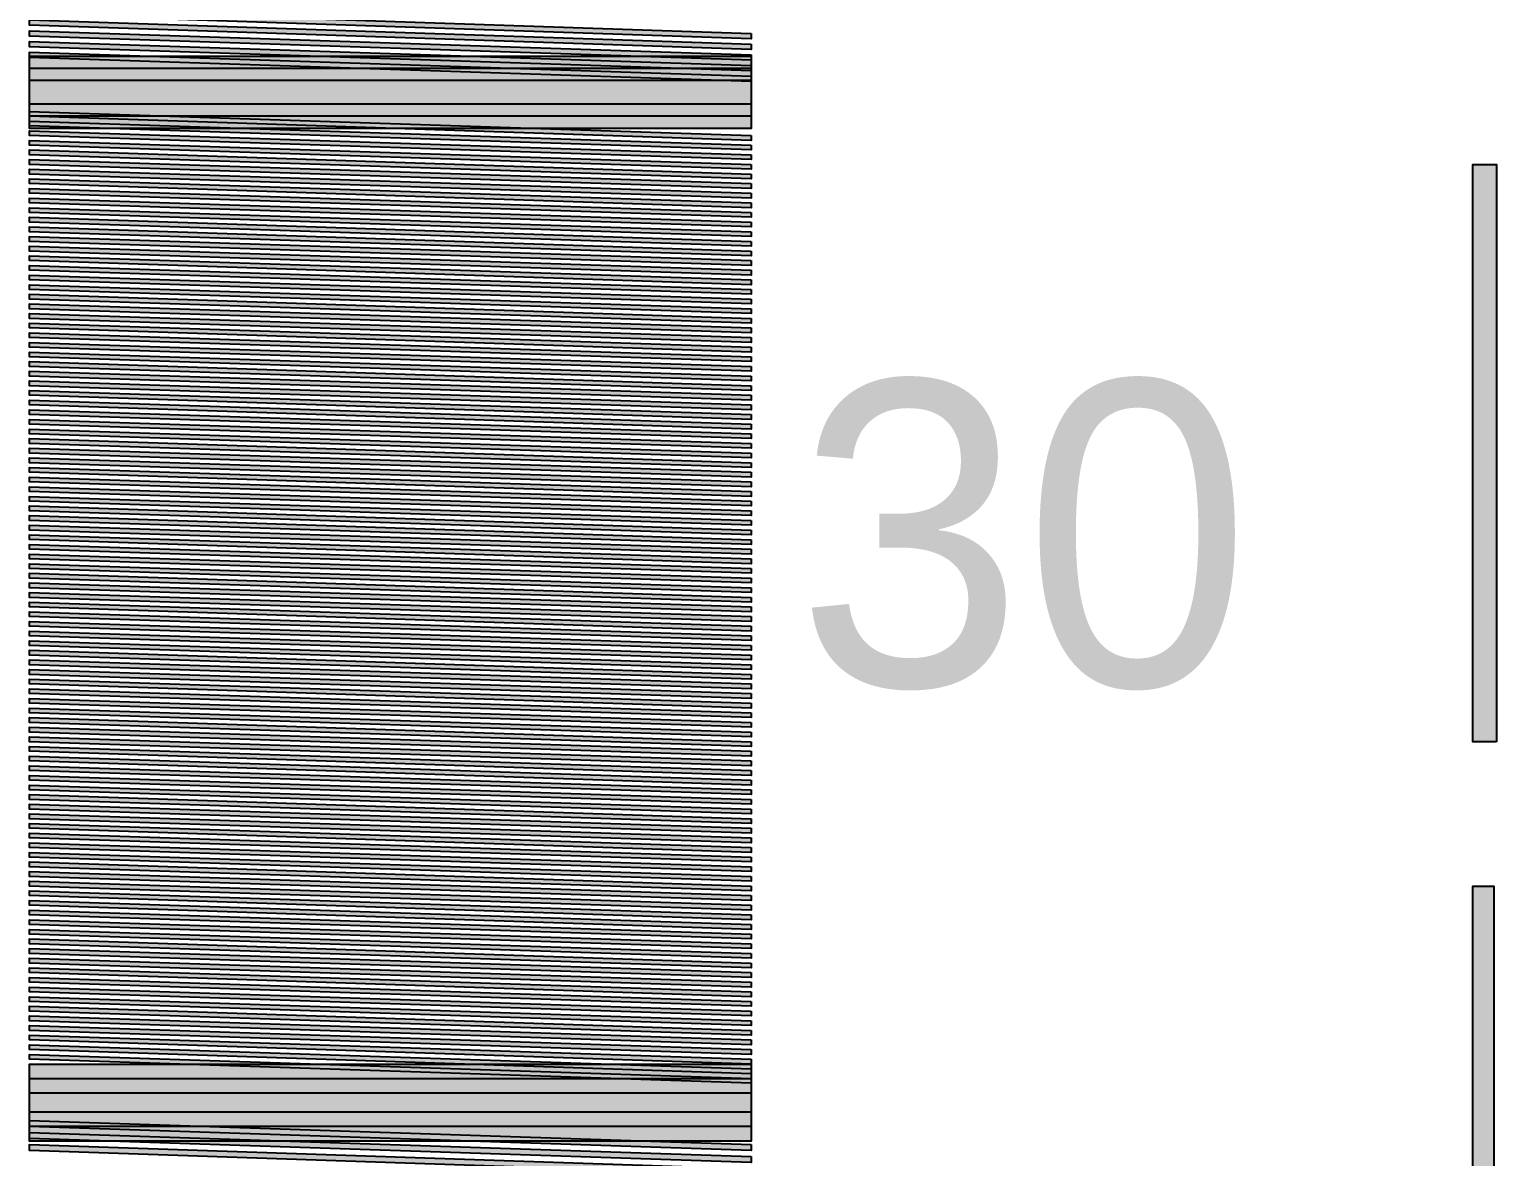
# Model space of a CAD drawing. Header units: millimetres. Extents: x 0 to 1582, y 0 to 984.
# Drawn here: x 1111.1 to 1192.4, y 445.3 to 507.7 of the extents above; entities that cross this region are included whole.
import ezdxf

# ---------------------------------------------------------------- set-up
doc = ezdxf.new("R2010")
doc.units = ezdxf.units.MM
for name, color, linetype in [('CENTER', 7, 'Continuous'), ('LABELS', 7, 'Continuous'), ('PERIPHERY', 7, 'Continuous')]:
    doc.layers.add(name, color=color, linetype=linetype)

msp = doc.modelspace()

# ---------------------------------------------------------------- hatches: boundary and pattern name
at = {"layer": 'CENTER', "true_color": 0x000000}
h = msp.add_hatch(color=7, dxfattribs=at)
h.dxf.hatch_style = 1
h.paths.add_polyline_path([(1192.44, 468.252), (1191.119, 468.252), (1191.119, 500.25), (1192.44, 500.25), (1192.44, 468.252)])
h = msp.add_hatch(color=7, dxfattribs=at)
h.dxf.hatch_style = 1
h.paths.add_polyline_path([(1192.28, 428.251), (1191.12, 428.251), (1191.12, 460.251), (1192.28, 460.251), (1192.28, 428.251)])
at = {"layer": 'PERIPHERY', "true_color": 0x000000}
h = msp.add_hatch(color=7, dxfattribs=at)
h.dxf.hatch_style = 1
h.paths.add_polyline_path([(1151.12, 507.513), (1151.12, 507.217), (1111.117, 508.55), (1111.117, 508.847), (1151.12, 507.513)])
h = msp.add_hatch(color=7, dxfattribs=at)
h.dxf.hatch_style = 1
h.paths.add_polyline_path([(1151.12, 506.921), (1151.12, 506.625), (1111.117, 507.958), (1111.117, 508.254), (1151.12, 506.921)])
h = msp.add_hatch(color=7, dxfattribs=at)
h.dxf.hatch_style = 1
h.paths.add_polyline_path([(1151.12, 506.329), (1151.12, 506.032), (1111.117, 507.366), (1111.117, 507.662), (1151.12, 506.329)])
h = msp.add_hatch(color=7, dxfattribs=at)
h.dxf.hatch_style = 1
h.paths.add_polyline_path([(1151.12, 505.737), (1151.12, 505.44), (1111.117, 506.774), (1111.117, 507.07), (1151.12, 505.737)])
h = msp.add_hatch(color=7, dxfattribs=at)
h.dxf.hatch_style = 1
h.paths.add_polyline_path([(1151.12, 505.145), (1151.12, 504.848), (1111.117, 506.182), (1111.117, 506.478), (1151.12, 505.145)])
h = msp.add_hatch(color=7, dxfattribs=at)
h.dxf.hatch_style = 1
h.paths.add_polyline_path([(1151.12, 506.251), (1151.12, 503.584), (1111.117, 503.584), (1111.117, 506.251), (1151.12, 506.251)])
h = msp.add_hatch(color=7, dxfattribs=at)
h.dxf.hatch_style = 1
h.paths.add_polyline_path([(1151.12, 505.583), (1151.12, 502.916), (1111.117, 502.916), (1111.117, 505.583), (1151.12, 505.583)])
h = msp.add_hatch(color=7, dxfattribs=at)
h.dxf.hatch_style = 1
h.paths.add_polyline_path([(1151.12, 504.914), (1151.12, 502.247), (1111.117, 502.247), (1111.117, 504.914), (1151.12, 504.914)])
h = msp.add_hatch(color=7, dxfattribs=at)
h.dxf.hatch_style = 1
h.paths.add_polyline_path([(1151.12, 501.849), (1151.12, 501.583), (1111.117, 502.916), (1111.117, 503.183), (1151.12, 501.849)])
h = msp.add_hatch(color=7, dxfattribs=at)
h.dxf.hatch_style = 1
h.paths.add_polyline_path([(1151.12, 501.316), (1151.12, 501.05), (1111.117, 502.383), (1111.117, 502.65), (1151.12, 501.316)])
h = msp.add_hatch(color=7, dxfattribs=at)
h.dxf.hatch_style = 1
h.paths.add_polyline_path([(1151.12, 500.783), (1151.12, 500.516), (1111.117, 501.849), (1111.117, 502.116), (1151.12, 500.783)])
h = msp.add_hatch(color=7, dxfattribs=at)
h.dxf.hatch_style = 1
h.paths.add_polyline_path([(1151.12, 500.249), (1151.12, 499.983), (1111.117, 501.316), (1111.117, 501.583), (1151.12, 500.249)])
h = msp.add_hatch(color=7, dxfattribs=at)
h.dxf.hatch_style = 1
h.paths.add_polyline_path([(1151.12, 499.716), (1151.12, 499.45), (1111.117, 500.783), (1111.117, 501.049), (1151.12, 499.716)])
h = msp.add_hatch(color=7, dxfattribs=at)
h.dxf.hatch_style = 1
h.paths.add_polyline_path([(1151.12, 499.182), (1151.12, 498.916), (1111.117, 500.249), (1111.117, 500.516), (1151.12, 499.182)])
h = msp.add_hatch(color=7, dxfattribs=at)
h.dxf.hatch_style = 1
h.paths.add_polyline_path([(1151.12, 498.649), (1151.12, 498.383), (1111.117, 499.716), (1111.117, 499.983), (1151.12, 498.649)])
h = msp.add_hatch(color=7, dxfattribs=at)
h.dxf.hatch_style = 1
h.paths.add_polyline_path([(1151.12, 498.116), (1151.12, 497.849), (1111.117, 499.182), (1111.117, 499.449), (1151.12, 498.116)])
h = msp.add_hatch(color=7, dxfattribs=at)
h.dxf.hatch_style = 1
h.paths.add_polyline_path([(1151.12, 497.582), (1151.12, 497.316), (1111.117, 498.649), (1111.117, 498.916), (1151.12, 497.582)])
h = msp.add_hatch(color=7, dxfattribs=at)
h.dxf.hatch_style = 1
h.paths.add_polyline_path([(1151.12, 497.049), (1151.12, 496.783), (1111.117, 498.116), (1111.117, 498.382), (1151.12, 497.049)])
h = msp.add_hatch(color=7, dxfattribs=at)
h.dxf.hatch_style = 1
h.paths.add_polyline_path([(1151.12, 496.515), (1151.12, 496.249), (1111.117, 497.582), (1111.117, 497.849), (1151.12, 496.515)])
h = msp.add_hatch(color=7, dxfattribs=at)
h.dxf.hatch_style = 1
h.paths.add_polyline_path([(1151.12, 495.982), (1151.12, 495.716), (1111.117, 497.049), (1111.117, 497.316), (1151.12, 495.982)])
h = msp.add_hatch(color=7, dxfattribs=at)
h.dxf.hatch_style = 1
h.paths.add_polyline_path([(1151.12, 495.449), (1151.12, 495.182), (1111.117, 496.515), (1111.117, 496.782), (1151.12, 495.449)])
h = msp.add_hatch(color=7, dxfattribs=at)
h.dxf.hatch_style = 1
h.paths.add_polyline_path([(1151.12, 494.916), (1151.12, 494.649), (1111.117, 495.982), (1111.117, 496.249), (1151.12, 494.916)])
h = msp.add_hatch(color=7, dxfattribs=at)
h.dxf.hatch_style = 1
h.paths.add_polyline_path([(1151.12, 494.383), (1151.12, 494.116), (1111.117, 495.449), (1111.117, 495.716), (1151.12, 494.383)])
h = msp.add_hatch(color=7, dxfattribs=at)
h.dxf.hatch_style = 1
h.paths.add_polyline_path([(1151.12, 493.849), (1151.12, 493.583), (1111.117, 494.915), (1111.117, 495.182), (1151.12, 493.849)])
h = msp.add_hatch(color=7, dxfattribs=at)
h.dxf.hatch_style = 1
h.paths.add_polyline_path([(1151.12, 493.316), (1151.12, 493.05), (1111.117, 494.382), (1111.117, 494.649), (1151.12, 493.316)])
h = msp.add_hatch(color=7, dxfattribs=at)
h.dxf.hatch_style = 1
h.paths.add_polyline_path([(1151.12, 492.783), (1151.12, 492.517), (1111.117, 493.849), (1111.117, 494.116), (1151.12, 492.783)])
h = msp.add_hatch(color=7, dxfattribs=at)
h.dxf.hatch_style = 1
h.paths.add_polyline_path([(1151.12, 492.25), (1151.12, 491.983), (1111.117, 493.316), (1111.117, 493.583), (1151.12, 492.25)])
h = msp.add_hatch(color=7, dxfattribs=at)
h.dxf.hatch_style = 1
h.paths.add_polyline_path([(1151.12, 491.717), (1151.12, 491.45), (1111.117, 492.783), (1111.117, 493.05), (1151.12, 491.717)])
h = msp.add_hatch(color=7, dxfattribs=at)
h.dxf.hatch_style = 1
h.paths.add_polyline_path([(1151.12, 491.184), (1151.12, 490.917), (1111.117, 492.25), (1111.117, 492.517), (1151.12, 491.184)])
h = msp.add_hatch(color=7, dxfattribs=at)
h.dxf.hatch_style = 1
h.paths.add_polyline_path([(1151.12, 490.65), (1151.12, 490.383), (1111.117, 491.716), (1111.117, 491.983), (1151.12, 490.65)])
h = msp.add_hatch(color=7, dxfattribs=at)
h.dxf.hatch_style = 1
h.paths.add_polyline_path([(1151.12, 490.117), (1151.12, 489.85), (1111.117, 491.183), (1111.117, 491.45), (1151.12, 490.117)])
h = msp.add_hatch(color=7, dxfattribs=at)
h.dxf.hatch_style = 1
h.paths.add_polyline_path([(1151.12, 489.583), (1151.12, 489.317), (1111.117, 490.65), (1111.117, 490.916), (1151.12, 489.583)])
h = msp.add_hatch(color=7, dxfattribs=at)
h.dxf.hatch_style = 1
h.paths.add_polyline_path([(1151.12, 489.05), (1151.12, 488.783), (1111.117, 490.117), (1111.117, 490.383), (1151.12, 489.05)])
h = msp.add_hatch(color=7, dxfattribs=at)
h.dxf.hatch_style = 1
h.paths.add_polyline_path([(1151.12, 488.517), (1151.12, 488.25), (1111.117, 489.584), (1111.117, 489.85), (1151.12, 488.517)])
h = msp.add_hatch(color=7, dxfattribs=at)
h.dxf.hatch_style = 1
h.paths.add_polyline_path([(1151.12, 487.984), (1151.12, 487.717), (1111.117, 489.05), (1111.117, 489.317), (1151.12, 487.984)])
h = msp.add_hatch(color=7, dxfattribs=at)
h.dxf.hatch_style = 1
h.paths.add_polyline_path([(1151.12, 487.45), (1151.12, 487.183), (1111.117, 488.516), (1111.117, 488.783), (1151.12, 487.45)])
h = msp.add_hatch(color=7, dxfattribs=at)
h.dxf.hatch_style = 1
h.paths.add_polyline_path([(1151.12, 486.916), (1151.12, 486.649), (1111.117, 487.983), (1111.117, 488.249), (1151.12, 486.916)])
h = msp.add_hatch(color=7, dxfattribs=at)
h.dxf.hatch_style = 1
h.paths.add_polyline_path([(1151.12, 486.383), (1151.12, 486.116), (1111.117, 487.45), (1111.117, 487.716), (1151.12, 486.383)])
h = msp.add_hatch(color=7, dxfattribs=at)
h.dxf.hatch_style = 1
h.paths.add_polyline_path([(1151.12, 485.849), (1151.12, 485.582), (1111.117, 486.916), (1111.117, 487.182), (1151.12, 485.849)])
h = msp.add_hatch(color=7, dxfattribs=at)
h.dxf.hatch_style = 1
h.paths.add_polyline_path([(1151.12, 485.316), (1151.12, 485.049), (1111.117, 486.383), (1111.117, 486.649), (1151.12, 485.316)])
h = msp.add_hatch(color=7, dxfattribs=at)
h.dxf.hatch_style = 1
h.paths.add_polyline_path([(1151.12, 484.783), (1151.12, 484.516), (1111.117, 485.85), (1111.117, 486.116), (1151.12, 484.783)])
h = msp.add_hatch(color=7, dxfattribs=at)
h.dxf.hatch_style = 1
h.paths.add_polyline_path([(1151.12, 484.25), (1151.12, 483.983), (1111.117, 485.317), (1111.117, 485.583), (1151.12, 484.25)])
h = msp.add_hatch(color=7, dxfattribs=at)
h.dxf.hatch_style = 1
h.paths.add_polyline_path([(1151.12, 483.717), (1151.12, 483.45), (1111.117, 484.784), (1111.117, 485.05), (1151.12, 483.717)])
h = msp.add_hatch(color=7, dxfattribs=at)
h.dxf.hatch_style = 1
h.paths.add_polyline_path([(1151.12, 483.184), (1151.12, 482.917), (1111.117, 484.251), (1111.117, 484.517), (1151.12, 483.184)])
h = msp.add_hatch(color=7, dxfattribs=at)
h.dxf.hatch_style = 1
h.paths.add_polyline_path([(1151.12, 482.65), (1151.12, 482.384), (1111.117, 483.717), (1111.117, 483.983), (1151.12, 482.65)])
h = msp.add_hatch(color=7, dxfattribs=at)
h.dxf.hatch_style = 1
h.paths.add_polyline_path([(1151.12, 482.116), (1151.12, 481.85), (1111.117, 483.184), (1111.117, 483.45), (1151.12, 482.116)])
h = msp.add_hatch(color=7, dxfattribs=at)
h.dxf.hatch_style = 1
h.paths.add_polyline_path([(1151.12, 481.583), (1151.12, 481.317), (1111.117, 482.65), (1111.117, 482.917), (1151.12, 481.583)])
h = msp.add_hatch(color=7, dxfattribs=at)
h.dxf.hatch_style = 1
h.paths.add_polyline_path([(1151.12, 481.05), (1151.12, 480.783), (1111.117, 482.117), (1111.117, 482.383), (1151.12, 481.05)])
h = msp.add_hatch(color=7, dxfattribs=at)
h.dxf.hatch_style = 1
h.paths.add_polyline_path([(1151.12, 480.516), (1151.12, 480.25), (1111.117, 481.584), (1111.117, 481.85), (1151.12, 480.516)])
h = msp.add_hatch(color=7, dxfattribs=at)
h.dxf.hatch_style = 1
h.paths.add_polyline_path([(1151.12, 479.983), (1151.12, 479.717), (1111.117, 481.05), (1111.117, 481.316), (1151.12, 479.983)])
h = msp.add_hatch(color=7, dxfattribs=at)
h.dxf.hatch_style = 1
h.paths.add_polyline_path([(1151.12, 479.449), (1151.12, 479.183), (1111.117, 480.516), (1111.117, 480.782), (1151.12, 479.449)])
h = msp.add_hatch(color=7, dxfattribs=at)
h.dxf.hatch_style = 1
h.paths.add_polyline_path([(1151.12, 478.916), (1151.12, 478.65), (1111.117, 479.983), (1111.117, 480.25), (1151.12, 478.916)])
h = msp.add_hatch(color=7, dxfattribs=at)
h.dxf.hatch_style = 1
h.paths.add_polyline_path([(1151.12, 478.383), (1151.12, 478.117), (1111.117, 479.45), (1111.117, 479.717), (1151.12, 478.383)])
h = msp.add_hatch(color=7, dxfattribs=at)
h.dxf.hatch_style = 1
h.paths.add_polyline_path([(1151.12, 477.85), (1151.12, 477.584), (1111.117, 478.917), (1111.117, 479.184), (1151.12, 477.85)])
h = msp.add_hatch(color=7, dxfattribs=at)
h.dxf.hatch_style = 1
h.paths.add_polyline_path([(1151.12, 477.317), (1151.12, 477.051), (1111.117, 478.384), (1111.117, 478.651), (1151.12, 477.317)])
h = msp.add_hatch(color=7, dxfattribs=at)
h.dxf.hatch_style = 1
h.paths.add_polyline_path([(1151.12, 476.784), (1151.12, 476.518), (1111.117, 477.851), (1111.117, 478.118), (1151.12, 476.784)])
h = msp.add_hatch(color=7, dxfattribs=at)
h.dxf.hatch_style = 1
h.paths.add_polyline_path([(1151.12, 476.25), (1151.12, 475.984), (1111.117, 477.317), (1111.117, 477.584), (1151.12, 476.25)])
h = msp.add_hatch(color=7, dxfattribs=at)
h.dxf.hatch_style = 1
h.paths.add_polyline_path([(1151.12, 475.717), (1151.12, 475.451), (1111.117, 476.784), (1111.117, 477.051), (1151.12, 475.717)])
h = msp.add_hatch(color=7, dxfattribs=at)
h.dxf.hatch_style = 1
h.paths.add_polyline_path([(1151.12, 475.184), (1151.12, 474.917), (1111.117, 476.25), (1111.117, 476.517), (1151.12, 475.184)])
h = msp.add_hatch(color=7, dxfattribs=at)
h.dxf.hatch_style = 1
h.paths.add_polyline_path([(1151.12, 474.65), (1151.12, 474.384), (1111.117, 475.717), (1111.117, 475.984), (1151.12, 474.65)])
h = msp.add_hatch(color=7, dxfattribs=at)
h.dxf.hatch_style = 1
h.paths.add_polyline_path([(1151.12, 474.117), (1151.12, 473.851), (1111.117, 475.184), (1111.117, 475.45), (1151.12, 474.117)])
h = msp.add_hatch(color=7, dxfattribs=at)
h.dxf.hatch_style = 1
h.paths.add_polyline_path([(1151.12, 473.583), (1151.12, 473.317), (1111.117, 474.65), (1111.117, 474.917), (1151.12, 473.583)])
h = msp.add_hatch(color=7, dxfattribs=at)
h.dxf.hatch_style = 1
h.paths.add_polyline_path([(1151.12, 473.05), (1151.12, 472.784), (1111.117, 474.117), (1111.117, 474.384), (1151.12, 473.05)])
h = msp.add_hatch(color=7, dxfattribs=at)
h.dxf.hatch_style = 1
h.paths.add_polyline_path([(1151.12, 472.517), (1151.12, 472.25), (1111.117, 473.583), (1111.117, 473.85), (1151.12, 472.517)])
h = msp.add_hatch(color=7, dxfattribs=at)
h.dxf.hatch_style = 1
h.paths.add_polyline_path([(1151.12, 471.983), (1151.12, 471.717), (1111.117, 473.05), (1111.117, 473.317), (1151.12, 471.983)])
h = msp.add_hatch(color=7, dxfattribs=at)
h.dxf.hatch_style = 1
h.paths.add_polyline_path([(1151.12, 471.449), (1151.12, 471.182), (1111.117, 472.516), (1111.117, 472.782), (1151.12, 471.449)])
h = msp.add_hatch(color=7, dxfattribs=at)
h.dxf.hatch_style = 1
h.paths.add_polyline_path([(1151.12, 470.916), (1151.12, 470.649), (1111.117, 471.983), (1111.117, 472.249), (1151.12, 470.916)])
h = msp.add_hatch(color=7, dxfattribs=at)
h.dxf.hatch_style = 1
h.paths.add_polyline_path([(1151.12, 470.383), (1151.12, 470.116), (1111.117, 471.45), (1111.117, 471.717), (1151.12, 470.383)])
h = msp.add_hatch(color=7, dxfattribs=at)
h.dxf.hatch_style = 1
h.paths.add_polyline_path([(1151.12, 469.85), (1151.12, 469.583), (1111.117, 470.917), (1111.117, 471.184), (1151.12, 469.85)])
h = msp.add_hatch(color=7, dxfattribs=at)
h.dxf.hatch_style = 1
h.paths.add_polyline_path([(1151.12, 469.317), (1151.12, 469.051), (1111.117, 470.384), (1111.117, 470.651), (1151.12, 469.317)])
h = msp.add_hatch(color=7, dxfattribs=at)
h.dxf.hatch_style = 1
h.paths.add_polyline_path([(1151.12, 468.784), (1151.12, 468.518), (1111.117, 469.851), (1111.117, 470.118), (1151.12, 468.784)])
h = msp.add_hatch(color=7, dxfattribs=at)
h.dxf.hatch_style = 1
h.paths.add_polyline_path([(1151.12, 468.25), (1151.12, 467.984), (1111.117, 469.317), (1111.117, 469.584), (1151.12, 468.25)])
h = msp.add_hatch(color=7, dxfattribs=at)
h.dxf.hatch_style = 1
h.paths.add_polyline_path([(1151.12, 467.717), (1151.12, 467.45), (1111.117, 468.784), (1111.117, 469.051), (1151.12, 467.717)])
h = msp.add_hatch(color=7, dxfattribs=at)
h.dxf.hatch_style = 1
h.paths.add_polyline_path([(1151.12, 467.184), (1151.12, 466.917), (1111.117, 468.25), (1111.117, 468.517), (1151.12, 467.184)])
h = msp.add_hatch(color=7, dxfattribs=at)
h.dxf.hatch_style = 1
h.paths.add_polyline_path([(1151.12, 466.65), (1151.12, 466.383), (1111.117, 467.717), (1111.117, 467.983), (1151.12, 466.65)])
h = msp.add_hatch(color=7, dxfattribs=at)
h.dxf.hatch_style = 1
h.paths.add_polyline_path([(1151.12, 466.116), (1151.12, 465.85), (1111.117, 467.183), (1111.117, 467.449), (1151.12, 466.116)])
h = msp.add_hatch(color=7, dxfattribs=at)
h.dxf.hatch_style = 1
h.paths.add_polyline_path([(1151.12, 465.583), (1151.12, 465.316), (1111.117, 466.65), (1111.117, 466.916), (1151.12, 465.583)])
h = msp.add_hatch(color=7, dxfattribs=at)
h.dxf.hatch_style = 1
h.paths.add_polyline_path([(1151.12, 465.05), (1151.12, 464.783), (1111.117, 466.116), (1111.117, 466.383), (1151.12, 465.05)])
h = msp.add_hatch(color=7, dxfattribs=at)
h.dxf.hatch_style = 1
h.paths.add_polyline_path([(1151.12, 464.516), (1151.12, 464.249), (1111.117, 465.583), (1111.117, 465.849), (1151.12, 464.516)])
h = msp.add_hatch(color=7, dxfattribs=at)
h.dxf.hatch_style = 1
h.paths.add_polyline_path([(1151.12, 463.983), (1151.12, 463.716), (1111.117, 465.05), (1111.117, 465.316), (1151.12, 463.983)])
h = msp.add_hatch(color=7, dxfattribs=at)
h.dxf.hatch_style = 1
h.paths.add_polyline_path([(1151.12, 463.449), (1151.12, 463.182), (1111.117, 464.516), (1111.117, 464.782), (1151.12, 463.449)])
h = msp.add_hatch(color=7, dxfattribs=at)
h.dxf.hatch_style = 1
h.paths.add_polyline_path([(1151.12, 462.916), (1151.12, 462.649), (1111.117, 463.983), (1111.117, 464.249), (1151.12, 462.916)])
h = msp.add_hatch(color=7, dxfattribs=at)
h.dxf.hatch_style = 1
h.paths.add_polyline_path([(1151.12, 462.383), (1151.12, 462.116), (1111.117, 463.45), (1111.117, 463.716), (1151.12, 462.383)])
h = msp.add_hatch(color=7, dxfattribs=at)
h.dxf.hatch_style = 1
h.paths.add_polyline_path([(1151.12, 461.85), (1151.12, 461.583), (1111.117, 462.917), (1111.117, 463.183), (1151.12, 461.85)])
h = msp.add_hatch(color=7, dxfattribs=at)
h.dxf.hatch_style = 1
h.paths.add_polyline_path([(1151.12, 461.317), (1151.12, 461.05), (1111.117, 462.384), (1111.117, 462.65), (1151.12, 461.317)])
h = msp.add_hatch(color=7, dxfattribs=at)
h.dxf.hatch_style = 1
h.paths.add_polyline_path([(1151.12, 460.784), (1151.12, 460.518), (1111.117, 461.851), (1111.117, 462.117), (1151.12, 460.784)])
h = msp.add_hatch(color=7, dxfattribs=at)
h.dxf.hatch_style = 1
h.paths.add_polyline_path([(1151.12, 460.25), (1151.12, 459.984), (1111.117, 461.317), (1111.117, 461.583), (1151.12, 460.25)])
h = msp.add_hatch(color=7, dxfattribs=at)
h.dxf.hatch_style = 1
h.paths.add_polyline_path([(1151.12, 459.717), (1151.12, 459.45), (1111.117, 460.784), (1111.117, 461.05), (1151.12, 459.717)])
h = msp.add_hatch(color=7, dxfattribs=at)
h.dxf.hatch_style = 1
h.paths.add_polyline_path([(1151.12, 459.184), (1151.12, 458.917), (1111.117, 460.25), (1111.117, 460.517), (1151.12, 459.184)])
h = msp.add_hatch(color=7, dxfattribs=at)
h.dxf.hatch_style = 1
h.paths.add_polyline_path([(1151.12, 458.65), (1151.12, 458.383), (1111.117, 459.717), (1111.117, 459.983), (1151.12, 458.65)])
h = msp.add_hatch(color=7, dxfattribs=at)
h.dxf.hatch_style = 1
h.paths.add_polyline_path([(1151.12, 458.116), (1151.12, 457.85), (1111.117, 459.184), (1111.117, 459.45), (1151.12, 458.116)])
h = msp.add_hatch(color=7, dxfattribs=at)
h.dxf.hatch_style = 1
h.paths.add_polyline_path([(1151.12, 457.583), (1151.12, 457.317), (1111.117, 458.65), (1111.117, 458.916), (1151.12, 457.583)])
h = msp.add_hatch(color=7, dxfattribs=at)
h.dxf.hatch_style = 1
h.paths.add_polyline_path([(1151.12, 457.049), (1151.12, 456.783), (1111.117, 458.117), (1111.117, 458.383), (1151.12, 457.049)])
h = msp.add_hatch(color=7, dxfattribs=at)
h.dxf.hatch_style = 1
h.paths.add_polyline_path([(1151.12, 456.516), (1151.12, 456.25), (1111.117, 457.583), (1111.117, 457.85), (1151.12, 456.516)])
h = msp.add_hatch(color=7, dxfattribs=at)
h.dxf.hatch_style = 1
h.paths.add_polyline_path([(1151.12, 455.983), (1151.12, 455.716), (1111.117, 457.05), (1111.117, 457.316), (1151.12, 455.983)])
h = msp.add_hatch(color=7, dxfattribs=at)
h.dxf.hatch_style = 1
h.paths.add_polyline_path([(1151.12, 455.449), (1151.12, 455.183), (1111.117, 456.516), (1111.117, 456.782), (1151.12, 455.449)])
h = msp.add_hatch(color=7, dxfattribs=at)
h.dxf.hatch_style = 1
h.paths.add_polyline_path([(1151.12, 454.916), (1151.12, 454.65), (1111.117, 455.983), (1111.117, 456.249), (1151.12, 454.916)])
h = msp.add_hatch(color=7, dxfattribs=at)
h.dxf.hatch_style = 1
h.paths.add_polyline_path([(1151.12, 454.383), (1151.12, 454.117), (1111.117, 455.45), (1111.117, 455.716), (1151.12, 454.383)])
h = msp.add_hatch(color=7, dxfattribs=at)
h.dxf.hatch_style = 1
h.paths.add_polyline_path([(1151.12, 453.85), (1151.12, 453.584), (1111.117, 454.917), (1111.117, 455.184), (1151.12, 453.85)])
h = msp.add_hatch(color=7, dxfattribs=at)
h.dxf.hatch_style = 1
h.paths.add_polyline_path([(1151.12, 453.317), (1151.12, 453.051), (1111.117, 454.384), (1111.117, 454.651), (1151.12, 453.317)])
h = msp.add_hatch(color=7, dxfattribs=at)
h.dxf.hatch_style = 1
h.paths.add_polyline_path([(1151.12, 452.784), (1151.12, 452.518), (1111.117, 453.851), (1111.117, 454.118), (1151.12, 452.784)])
h = msp.add_hatch(color=7, dxfattribs=at)
h.dxf.hatch_style = 1
h.paths.add_polyline_path([(1151.12, 452.25), (1151.12, 451.984), (1111.117, 453.317), (1111.117, 453.584), (1151.12, 452.25)])
h = msp.add_hatch(color=7, dxfattribs=at)
h.dxf.hatch_style = 1
h.paths.add_polyline_path([(1151.12, 451.717), (1151.12, 451.451), (1111.117, 452.784), (1111.117, 453.05), (1151.12, 451.717)])
h = msp.add_hatch(color=7, dxfattribs=at)
h.dxf.hatch_style = 1
h.paths.add_polyline_path([(1151.12, 451.183), (1151.12, 450.917), (1111.117, 452.25), (1111.117, 452.517), (1151.12, 451.183)])
h = msp.add_hatch(color=7, dxfattribs=at)
h.dxf.hatch_style = 1
h.paths.add_polyline_path([(1151.12, 450.65), (1151.12, 450.384), (1111.117, 451.717), (1111.117, 451.984), (1151.12, 450.65)])
h = msp.add_hatch(color=7, dxfattribs=at)
h.dxf.hatch_style = 1
h.paths.add_polyline_path([(1151.12, 450.117), (1151.12, 449.85), (1111.117, 451.183), (1111.117, 451.45), (1151.12, 450.117)])
h = msp.add_hatch(color=7, dxfattribs=at)
h.dxf.hatch_style = 1
h.paths.add_polyline_path([(1151.12, 449.583), (1151.12, 449.317), (1111.117, 450.65), (1111.117, 450.917), (1151.12, 449.583)])
h = msp.add_hatch(color=7, dxfattribs=at)
h.dxf.hatch_style = 1
h.paths.add_polyline_path([(1151.12, 450.383), (1151.12, 447.717), (1111.117, 447.717), (1111.117, 450.383), (1151.12, 450.383)])
h = msp.add_hatch(color=7, dxfattribs=at)
h.dxf.hatch_style = 1
h.paths.add_polyline_path([(1151.12, 449.583), (1151.12, 446.917), (1111.117, 446.917), (1111.117, 449.583), (1151.12, 449.583)])
h = msp.add_hatch(color=7, dxfattribs=at)
h.dxf.hatch_style = 1
h.paths.add_polyline_path([(1151.12, 448.783), (1151.12, 446.117), (1111.117, 446.117), (1111.117, 448.783), (1151.12, 448.783)])
h = msp.add_hatch(color=7, dxfattribs=at)
h.dxf.hatch_style = 1
h.paths.add_polyline_path([(1151.12, 445.917), (1151.12, 445.583), (1111.117, 446.917), (1111.117, 447.25), (1151.12, 445.917)])
h = msp.add_hatch(color=7, dxfattribs=at)
h.dxf.hatch_style = 1
h.paths.add_polyline_path([(1151.12, 445.25), (1151.12, 444.917), (1111.117, 446.25), (1111.117, 446.584), (1151.12, 445.25)])
h = msp.add_hatch(color=7, dxfattribs=at)
h.dxf.hatch_style = 1
h.paths.add_polyline_path([(1151.12, 444.583), (1151.12, 444.25), (1111.117, 445.583), (1111.117, 445.917), (1151.12, 444.583)])

# ---------------------------------------------------------------- linework, layer by layer
at = {"layer": 'CENTER', "color": 250}
for points in [[(1192.44, 468.252), (1191.119, 468.252), (1191.119, 500.25), (1192.44, 500.25), (1192.44, 468.252)], [(1192.28, 428.251), (1191.12, 428.251), (1191.12, 460.251), (1192.28, 460.251), (1192.28, 428.251)]]:
    msp.add_lwpolyline(points, close=True, dxfattribs=at)
at = {"layer": 'CENTER', "color": 250, "true_color": 0x000000}
for points in [[(1192.44, 468.252), (1192.44, 500.25), (1191.119, 500.25)], [(1191.119, 500.25), (1191.119, 468.252), (1192.44, 468.252)], [(1192.28, 428.251), (1192.28, 460.251), (1191.12, 460.251)], [(1191.12, 460.251), (1191.12, 428.251), (1192.28, 428.251)]]:
    msp.add_solid(points, dxfattribs=at)
at = {"layer": 'PERIPHERY', "color": 250}
for points in [[(1151.12, 507.513), (1151.12, 507.217), (1111.117, 508.55), (1111.117, 508.847), (1151.12, 507.513)], [(1151.12, 506.921), (1151.12, 506.625), (1111.117, 507.958), (1111.117, 508.254), (1151.12, 506.921)], [(1151.12, 506.329), (1151.12, 506.032), (1111.117, 507.366), (1111.117, 507.662), (1151.12, 506.329)], [(1151.12, 505.737), (1151.12, 505.44), (1111.117, 506.774), (1111.117, 507.07), (1151.12, 505.737)], [(1151.12, 505.145), (1151.12, 504.848), (1111.117, 506.182), (1111.117, 506.478), (1151.12, 505.145)], [(1151.12, 506.251), (1151.12, 503.584), (1111.117, 503.584), (1111.117, 506.251), (1151.12, 506.251)], [(1151.12, 505.583), (1151.12, 502.916), (1111.117, 502.916), (1111.117, 505.583), (1151.12, 505.583)], [(1151.12, 504.914), (1151.12, 502.247), (1111.117, 502.247), (1111.117, 504.914), (1151.12, 504.914)], [(1151.12, 501.849), (1151.12, 501.583), (1111.117, 502.916), (1111.117, 503.183), (1151.12, 501.849)], [(1151.12, 501.316), (1151.12, 501.05), (1111.117, 502.383), (1111.117, 502.65), (1151.12, 501.316)], [(1151.12, 500.783), (1151.12, 500.516), (1111.117, 501.849), (1111.117, 502.116), (1151.12, 500.783)], [(1151.12, 500.249), (1151.12, 499.983), (1111.117, 501.316), (1111.117, 501.583), (1151.12, 500.249)], [(1151.12, 499.716), (1151.12, 499.45), (1111.117, 500.783), (1111.117, 501.049), (1151.12, 499.716)], [(1151.12, 499.182), (1151.12, 498.916), (1111.117, 500.249), (1111.117, 500.516), (1151.12, 499.182)], [(1151.12, 498.649), (1151.12, 498.383), (1111.117, 499.716), (1111.117, 499.983), (1151.12, 498.649)], [(1151.12, 498.116), (1151.12, 497.849), (1111.117, 499.182), (1111.117, 499.449), (1151.12, 498.116)], [(1151.12, 497.582), (1151.12, 497.316), (1111.117, 498.649), (1111.117, 498.916), (1151.12, 497.582)], [(1151.12, 497.049), (1151.12, 496.783), (1111.117, 498.116), (1111.117, 498.382), (1151.12, 497.049)], [(1151.12, 496.515), (1151.12, 496.249), (1111.117, 497.582), (1111.117, 497.849), (1151.12, 496.515)], [(1151.12, 495.982), (1151.12, 495.716), (1111.117, 497.049), (1111.117, 497.316), (1151.12, 495.982)], [(1151.12, 495.449), (1151.12, 495.182), (1111.117, 496.515), (1111.117, 496.782), (1151.12, 495.449)], [(1151.12, 494.916), (1151.12, 494.649), (1111.117, 495.982), (1111.117, 496.249), (1151.12, 494.916)], [(1151.12, 494.383), (1151.12, 494.116), (1111.117, 495.449), (1111.117, 495.716), (1151.12, 494.383)], [(1151.12, 493.849), (1151.12, 493.583), (1111.117, 494.915), (1111.117, 495.182), (1151.12, 493.849)], [(1151.12, 493.316), (1151.12, 493.05), (1111.117, 494.382), (1111.117, 494.649), (1151.12, 493.316)], [(1151.12, 492.783), (1151.12, 492.517), (1111.117, 493.849), (1111.117, 494.116), (1151.12, 492.783)], [(1151.12, 492.25), (1151.12, 491.983), (1111.117, 493.316), (1111.117, 493.583), (1151.12, 492.25)], [(1151.12, 491.717), (1151.12, 491.45), (1111.117, 492.783), (1111.117, 493.05), (1151.12, 491.717)], [(1151.12, 491.184), (1151.12, 490.917), (1111.117, 492.25), (1111.117, 492.517), (1151.12, 491.184)], [(1151.12, 490.65), (1151.12, 490.383), (1111.117, 491.716), (1111.117, 491.983), (1151.12, 490.65)], [(1151.12, 490.117), (1151.12, 489.85), (1111.117, 491.183), (1111.117, 491.45), (1151.12, 490.117)], [(1151.12, 489.583), (1151.12, 489.317), (1111.117, 490.65), (1111.117, 490.916), (1151.12, 489.583)], [(1151.12, 489.05), (1151.12, 488.783), (1111.117, 490.117), (1111.117, 490.383), (1151.12, 489.05)], [(1151.12, 488.517), (1151.12, 488.25), (1111.117, 489.584), (1111.117, 489.85), (1151.12, 488.517)], [(1151.12, 487.984), (1151.12, 487.717), (1111.117, 489.05), (1111.117, 489.317), (1151.12, 487.984)], [(1151.12, 487.45), (1151.12, 487.183), (1111.117, 488.516), (1111.117, 488.783), (1151.12, 487.45)], [(1151.12, 486.916), (1151.12, 486.649), (1111.117, 487.983), (1111.117, 488.249), (1151.12, 486.916)], [(1151.12, 486.383), (1151.12, 486.116), (1111.117, 487.45), (1111.117, 487.716), (1151.12, 486.383)], [(1151.12, 485.849), (1151.12, 485.582), (1111.117, 486.916), (1111.117, 487.182), (1151.12, 485.849)], [(1151.12, 485.316), (1151.12, 485.049), (1111.117, 486.383), (1111.117, 486.649), (1151.12, 485.316)], [(1151.12, 484.783), (1151.12, 484.516), (1111.117, 485.85), (1111.117, 486.116), (1151.12, 484.783)], [(1151.12, 484.25), (1151.12, 483.983), (1111.117, 485.317), (1111.117, 485.583), (1151.12, 484.25)], [(1151.12, 483.717), (1151.12, 483.45), (1111.117, 484.784), (1111.117, 485.05), (1151.12, 483.717)], [(1151.12, 483.184), (1151.12, 482.917), (1111.117, 484.251), (1111.117, 484.517), (1151.12, 483.184)], [(1151.12, 482.65), (1151.12, 482.384), (1111.117, 483.717), (1111.117, 483.983), (1151.12, 482.65)], [(1151.12, 482.116), (1151.12, 481.85), (1111.117, 483.184), (1111.117, 483.45), (1151.12, 482.116)], [(1151.12, 481.583), (1151.12, 481.317), (1111.117, 482.65), (1111.117, 482.917), (1151.12, 481.583)], [(1151.12, 481.05), (1151.12, 480.783), (1111.117, 482.117), (1111.117, 482.383), (1151.12, 481.05)], [(1151.12, 480.516), (1151.12, 480.25), (1111.117, 481.584), (1111.117, 481.85), (1151.12, 480.516)], [(1151.12, 479.983), (1151.12, 479.717), (1111.117, 481.05), (1111.117, 481.316), (1151.12, 479.983)], [(1151.12, 479.449), (1151.12, 479.183), (1111.117, 480.516), (1111.117, 480.782), (1151.12, 479.449)], [(1151.12, 478.916), (1151.12, 478.65), (1111.117, 479.983), (1111.117, 480.25), (1151.12, 478.916)], [(1151.12, 478.383), (1151.12, 478.117), (1111.117, 479.45), (1111.117, 479.717), (1151.12, 478.383)], [(1151.12, 477.85), (1151.12, 477.584), (1111.117, 478.917), (1111.117, 479.184), (1151.12, 477.85)], [(1151.12, 477.317), (1151.12, 477.051), (1111.117, 478.384), (1111.117, 478.651), (1151.12, 477.317)], [(1151.12, 476.784), (1151.12, 476.518), (1111.117, 477.851), (1111.117, 478.118), (1151.12, 476.784)], [(1151.12, 476.25), (1151.12, 475.984), (1111.117, 477.317), (1111.117, 477.584), (1151.12, 476.25)], [(1151.12, 475.717), (1151.12, 475.451), (1111.117, 476.784), (1111.117, 477.051), (1151.12, 475.717)], [(1151.12, 475.184), (1151.12, 474.917), (1111.117, 476.25), (1111.117, 476.517), (1151.12, 475.184)], [(1151.12, 474.65), (1151.12, 474.384), (1111.117, 475.717), (1111.117, 475.984), (1151.12, 474.65)], [(1151.12, 474.117), (1151.12, 473.851), (1111.117, 475.184), (1111.117, 475.45), (1151.12, 474.117)], [(1151.12, 473.583), (1151.12, 473.317), (1111.117, 474.65), (1111.117, 474.917), (1151.12, 473.583)], [(1151.12, 473.05), (1151.12, 472.784), (1111.117, 474.117), (1111.117, 474.384), (1151.12, 473.05)], [(1151.12, 472.517), (1151.12, 472.25), (1111.117, 473.583), (1111.117, 473.85), (1151.12, 472.517)], [(1151.12, 471.983), (1151.12, 471.717), (1111.117, 473.05), (1111.117, 473.317), (1151.12, 471.983)], [(1151.12, 471.449), (1151.12, 471.182), (1111.117, 472.516), (1111.117, 472.782), (1151.12, 471.449)], [(1151.12, 470.916), (1151.12, 470.649), (1111.117, 471.983), (1111.117, 472.249), (1151.12, 470.916)], [(1151.12, 470.383), (1151.12, 470.116), (1111.117, 471.45), (1111.117, 471.717), (1151.12, 470.383)], [(1151.12, 469.85), (1151.12, 469.583), (1111.117, 470.917), (1111.117, 471.184), (1151.12, 469.85)], [(1151.12, 469.317), (1151.12, 469.051), (1111.117, 470.384), (1111.117, 470.651), (1151.12, 469.317)], [(1151.12, 468.784), (1151.12, 468.518), (1111.117, 469.851), (1111.117, 470.118), (1151.12, 468.784)], [(1151.12, 468.25), (1151.12, 467.984), (1111.117, 469.317), (1111.117, 469.584), (1151.12, 468.25)], [(1151.12, 467.717), (1151.12, 467.45), (1111.117, 468.784), (1111.117, 469.051), (1151.12, 467.717)], [(1151.12, 467.184), (1151.12, 466.917), (1111.117, 468.25), (1111.117, 468.517), (1151.12, 467.184)], [(1151.12, 466.65), (1151.12, 466.383), (1111.117, 467.717), (1111.117, 467.983), (1151.12, 466.65)], [(1151.12, 466.116), (1151.12, 465.85), (1111.117, 467.183), (1111.117, 467.449), (1151.12, 466.116)], [(1151.12, 465.583), (1151.12, 465.316), (1111.117, 466.65), (1111.117, 466.916), (1151.12, 465.583)], [(1151.12, 465.05), (1151.12, 464.783), (1111.117, 466.116), (1111.117, 466.383), (1151.12, 465.05)], [(1151.12, 464.516), (1151.12, 464.249), (1111.117, 465.583), (1111.117, 465.849), (1151.12, 464.516)], [(1151.12, 463.983), (1151.12, 463.716), (1111.117, 465.05), (1111.117, 465.316), (1151.12, 463.983)], [(1151.12, 463.449), (1151.12, 463.182), (1111.117, 464.516), (1111.117, 464.782), (1151.12, 463.449)], [(1151.12, 462.916), (1151.12, 462.649), (1111.117, 463.983), (1111.117, 464.249), (1151.12, 462.916)], [(1151.12, 462.383), (1151.12, 462.116), (1111.117, 463.45), (1111.117, 463.716), (1151.12, 462.383)], [(1151.12, 461.85), (1151.12, 461.583), (1111.117, 462.917), (1111.117, 463.183), (1151.12, 461.85)], [(1151.12, 461.317), (1151.12, 461.05), (1111.117, 462.384), (1111.117, 462.65), (1151.12, 461.317)], [(1151.12, 460.784), (1151.12, 460.518), (1111.117, 461.851), (1111.117, 462.117), (1151.12, 460.784)], [(1151.12, 460.25), (1151.12, 459.984), (1111.117, 461.317), (1111.117, 461.583), (1151.12, 460.25)], [(1151.12, 459.717), (1151.12, 459.45), (1111.117, 460.784), (1111.117, 461.05), (1151.12, 459.717)], [(1151.12, 459.184), (1151.12, 458.917), (1111.117, 460.25), (1111.117, 460.517), (1151.12, 459.184)], [(1151.12, 458.65), (1151.12, 458.383), (1111.117, 459.717), (1111.117, 459.983), (1151.12, 458.65)], [(1151.12, 458.116), (1151.12, 457.85), (1111.117, 459.184), (1111.117, 459.45), (1151.12, 458.116)], [(1151.12, 457.583), (1151.12, 457.317), (1111.117, 458.65), (1111.117, 458.916), (1151.12, 457.583)], [(1151.12, 457.049), (1151.12, 456.783), (1111.117, 458.117), (1111.117, 458.383), (1151.12, 457.049)], [(1151.12, 456.516), (1151.12, 456.25), (1111.117, 457.583), (1111.117, 457.85), (1151.12, 456.516)], [(1151.12, 455.983), (1151.12, 455.716), (1111.117, 457.05), (1111.117, 457.316), (1151.12, 455.983)], [(1151.12, 455.449), (1151.12, 455.183), (1111.117, 456.516), (1111.117, 456.782), (1151.12, 455.449)], [(1151.12, 454.916), (1151.12, 454.65), (1111.117, 455.983), (1111.117, 456.249), (1151.12, 454.916)], [(1151.12, 454.383), (1151.12, 454.117), (1111.117, 455.45), (1111.117, 455.716), (1151.12, 454.383)], [(1151.12, 453.85), (1151.12, 453.584), (1111.117, 454.917), (1111.117, 455.184), (1151.12, 453.85)], [(1151.12, 453.317), (1151.12, 453.051), (1111.117, 454.384), (1111.117, 454.651), (1151.12, 453.317)], [(1151.12, 452.784), (1151.12, 452.518), (1111.117, 453.851), (1111.117, 454.118), (1151.12, 452.784)], [(1151.12, 452.25), (1151.12, 451.984), (1111.117, 453.317), (1111.117, 453.584), (1151.12, 452.25)], [(1151.12, 451.717), (1151.12, 451.451), (1111.117, 452.784), (1111.117, 453.05), (1151.12, 451.717)], [(1151.12, 451.183), (1151.12, 450.917), (1111.117, 452.25), (1111.117, 452.517), (1151.12, 451.183)], [(1151.12, 450.65), (1151.12, 450.384), (1111.117, 451.717), (1111.117, 451.984), (1151.12, 450.65)], [(1151.12, 450.117), (1151.12, 449.85), (1111.117, 451.183), (1111.117, 451.45), (1151.12, 450.117)], [(1151.12, 449.583), (1151.12, 449.317), (1111.117, 450.65), (1111.117, 450.917), (1151.12, 449.583)], [(1151.12, 450.383), (1151.12, 447.717), (1111.117, 447.717), (1111.117, 450.383), (1151.12, 450.383)], [(1151.12, 449.583), (1151.12, 446.917), (1111.117, 446.917), (1111.117, 449.583), (1151.12, 449.583)], [(1151.12, 448.783), (1151.12, 446.117), (1111.117, 446.117), (1111.117, 448.783), (1151.12, 448.783)], [(1151.12, 445.917), (1151.12, 445.583), (1111.117, 446.917), (1111.117, 447.25), (1151.12, 445.917)], [(1151.12, 445.25), (1151.12, 444.917), (1111.117, 446.25), (1111.117, 446.584), (1151.12, 445.25)], [(1151.12, 444.583), (1151.12, 444.25), (1111.117, 445.583), (1111.117, 445.917), (1151.12, 444.583)]]:
    msp.add_lwpolyline(points, close=True, dxfattribs=at)
at = {"layer": 'PERIPHERY', "color": 250, "true_color": 0x000000}
for points in [[(1151.12, 507.513), (1111.117, 508.847), (1111.117, 508.55)], [(1111.117, 508.55), (1151.12, 507.217), (1151.12, 507.513)], [(1151.12, 506.921), (1111.117, 508.254), (1111.117, 507.958)], [(1111.117, 507.958), (1151.12, 506.625), (1151.12, 506.921)], [(1151.12, 506.329), (1111.117, 507.662), (1111.117, 507.366)], [(1111.117, 507.366), (1151.12, 506.032), (1151.12, 506.329)], [(1151.12, 505.737), (1111.117, 507.07), (1111.117, 506.774)], [(1111.117, 506.774), (1151.12, 505.44), (1151.12, 505.737)], [(1151.12, 505.145), (1111.117, 506.478), (1111.117, 506.182)], [(1151.12, 506.251), (1111.117, 506.251), (1111.117, 503.584)], [(1111.117, 503.584), (1151.12, 503.584), (1151.12, 506.251)], [(1111.117, 506.182), (1151.12, 504.848), (1151.12, 505.145)], [(1151.12, 505.583), (1111.117, 505.583), (1111.117, 502.916)], [(1111.117, 502.916), (1151.12, 502.916), (1151.12, 505.583)], [(1151.12, 504.914), (1111.117, 504.914), (1111.117, 502.247)], [(1111.117, 502.247), (1151.12, 502.247), (1151.12, 504.914)], [(1151.12, 501.849), (1111.117, 503.183), (1111.117, 502.916)], [(1111.117, 502.916), (1151.12, 501.583), (1151.12, 501.849)], [(1151.12, 501.316), (1111.117, 502.65), (1111.117, 502.383)], [(1111.117, 502.383), (1151.12, 501.05), (1151.12, 501.316)], [(1151.12, 500.783), (1111.117, 502.116), (1111.117, 501.849)], [(1111.117, 501.849), (1151.12, 500.516), (1151.12, 500.783)], [(1151.12, 500.249), (1111.117, 501.583), (1111.117, 501.316)], [(1111.117, 501.316), (1151.12, 499.983), (1151.12, 500.249)], [(1151.12, 499.716), (1111.117, 501.049), (1111.117, 500.783)], [(1111.117, 500.783), (1151.12, 499.45), (1151.12, 499.716)], [(1151.12, 499.182), (1111.117, 500.516), (1111.117, 500.249)], [(1111.117, 500.249), (1151.12, 498.916), (1151.12, 499.182)], [(1151.12, 498.649), (1111.117, 499.983), (1111.117, 499.716)], [(1111.117, 499.716), (1151.12, 498.383), (1151.12, 498.649)], [(1151.12, 498.116), (1111.117, 499.449), (1111.117, 499.182)], [(1111.117, 499.182), (1151.12, 497.849), (1151.12, 498.116)], [(1151.12, 497.582), (1111.117, 498.916), (1111.117, 498.649)], [(1111.117, 498.649), (1151.12, 497.316), (1151.12, 497.582)], [(1151.12, 497.049), (1111.117, 498.382), (1111.117, 498.116)], [(1111.117, 498.116), (1151.12, 496.783), (1151.12, 497.049)], [(1151.12, 496.515), (1111.117, 497.849), (1111.117, 497.582)], [(1111.117, 497.582), (1151.12, 496.249), (1151.12, 496.515)], [(1151.12, 495.982), (1111.117, 497.316), (1111.117, 497.049)], [(1111.117, 497.049), (1151.12, 495.716), (1151.12, 495.982)], [(1151.12, 495.449), (1111.117, 496.782), (1111.117, 496.515)], [(1111.117, 496.515), (1151.12, 495.182), (1151.12, 495.449)], [(1151.12, 494.916), (1111.117, 496.249), (1111.117, 495.982)], [(1111.117, 495.982), (1151.12, 494.649), (1151.12, 494.916)], [(1151.12, 494.383), (1111.117, 495.716), (1111.117, 495.449)], [(1111.117, 495.449), (1151.12, 494.116), (1151.12, 494.383)], [(1151.12, 493.849), (1111.117, 495.182), (1111.117, 494.915)], [(1111.117, 494.915), (1151.12, 493.583), (1151.12, 493.849)], [(1151.12, 493.316), (1111.117, 494.649), (1111.117, 494.382)], [(1111.117, 494.382), (1151.12, 493.05), (1151.12, 493.316)], [(1151.12, 492.783), (1111.117, 494.116), (1111.117, 493.849)], [(1111.117, 493.849), (1151.12, 492.517), (1151.12, 492.783)], [(1151.12, 492.25), (1111.117, 493.583), (1111.117, 493.316)], [(1111.117, 493.316), (1151.12, 491.983), (1151.12, 492.25)], [(1151.12, 491.717), (1111.117, 493.05), (1111.117, 492.783)], [(1111.117, 492.783), (1151.12, 491.45), (1151.12, 491.717)], [(1151.12, 491.184), (1111.117, 492.517), (1111.117, 492.25)], [(1111.117, 492.25), (1151.12, 490.917), (1151.12, 491.184)], [(1151.12, 490.65), (1111.117, 491.983), (1111.117, 491.716)], [(1111.117, 491.716), (1151.12, 490.383), (1151.12, 490.65)], [(1151.12, 490.117), (1111.117, 491.45), (1111.117, 491.183)], [(1111.117, 491.183), (1151.12, 489.85), (1151.12, 490.117)], [(1151.12, 489.583), (1111.117, 490.916), (1111.117, 490.65)], [(1111.117, 490.65), (1151.12, 489.317), (1151.12, 489.583)], [(1151.12, 489.05), (1111.117, 490.383), (1111.117, 490.117)], [(1111.117, 490.117), (1151.12, 488.783), (1151.12, 489.05)], [(1151.12, 488.517), (1111.117, 489.85), (1111.117, 489.584)], [(1111.117, 489.584), (1151.12, 488.25), (1151.12, 488.517)], [(1151.12, 487.984), (1111.117, 489.317), (1111.117, 489.05)], [(1111.117, 489.05), (1151.12, 487.717), (1151.12, 487.984)], [(1151.12, 487.45), (1111.117, 488.783), (1111.117, 488.516)], [(1111.117, 488.516), (1151.12, 487.183), (1151.12, 487.45)], [(1151.12, 486.916), (1111.117, 488.249), (1111.117, 487.983)], [(1111.117, 487.983), (1151.12, 486.649), (1151.12, 486.916)], [(1151.12, 486.383), (1111.117, 487.716), (1111.117, 487.45)], [(1111.117, 487.45), (1151.12, 486.116), (1151.12, 486.383)], [(1151.12, 485.849), (1111.117, 487.182), (1111.117, 486.916)], [(1111.117, 486.916), (1151.12, 485.582), (1151.12, 485.849)], [(1151.12, 485.316), (1111.117, 486.649), (1111.117, 486.383)], [(1111.117, 486.383), (1151.12, 485.049), (1151.12, 485.316)], [(1151.12, 484.783), (1111.117, 486.116), (1111.117, 485.85)], [(1111.117, 485.85), (1151.12, 484.516), (1151.12, 484.783)], [(1151.12, 484.25), (1111.117, 485.583), (1111.117, 485.317)], [(1111.117, 485.317), (1151.12, 483.983), (1151.12, 484.25)], [(1151.12, 483.717), (1111.117, 485.05), (1111.117, 484.784)], [(1111.117, 484.784), (1151.12, 483.45), (1151.12, 483.717)], [(1151.12, 483.184), (1111.117, 484.517), (1111.117, 484.251)], [(1111.117, 484.251), (1151.12, 482.917), (1151.12, 483.184)], [(1151.12, 482.65), (1111.117, 483.983), (1111.117, 483.717)], [(1111.117, 483.717), (1151.12, 482.384), (1151.12, 482.65)], [(1151.12, 482.116), (1111.117, 483.45), (1111.117, 483.184)], [(1111.117, 483.184), (1151.12, 481.85), (1151.12, 482.116)], [(1151.12, 481.583), (1111.117, 482.917), (1111.117, 482.65)], [(1111.117, 482.65), (1151.12, 481.317), (1151.12, 481.583)], [(1151.12, 481.05), (1111.117, 482.383), (1111.117, 482.117)], [(1111.117, 482.117), (1151.12, 480.783), (1151.12, 481.05)], [(1151.12, 480.516), (1111.117, 481.85), (1111.117, 481.584)], [(1111.117, 481.584), (1151.12, 480.25), (1151.12, 480.516)], [(1151.12, 479.983), (1111.117, 481.316), (1111.117, 481.05)], [(1111.117, 481.05), (1151.12, 479.717), (1151.12, 479.983)], [(1151.12, 479.449), (1111.117, 480.782), (1111.117, 480.516)], [(1111.117, 480.516), (1151.12, 479.183), (1151.12, 479.449)], [(1151.12, 478.916), (1111.117, 480.25), (1111.117, 479.983)], [(1111.117, 479.983), (1151.12, 478.65), (1151.12, 478.916)], [(1151.12, 478.383), (1111.117, 479.717), (1111.117, 479.45)], [(1111.117, 479.45), (1151.12, 478.117), (1151.12, 478.383)], [(1151.12, 477.85), (1111.117, 479.184), (1111.117, 478.917)], [(1111.117, 478.917), (1151.12, 477.584), (1151.12, 477.85)], [(1151.12, 477.317), (1111.117, 478.651), (1111.117, 478.384)], [(1111.117, 478.384), (1151.12, 477.051), (1151.12, 477.317)], [(1151.12, 476.784), (1111.117, 478.118), (1111.117, 477.851)], [(1111.117, 477.851), (1151.12, 476.518), (1151.12, 476.784)], [(1151.12, 476.25), (1111.117, 477.584), (1111.117, 477.317)], [(1111.117, 477.317), (1151.12, 475.984), (1151.12, 476.25)], [(1151.12, 475.717), (1111.117, 477.051), (1111.117, 476.784)], [(1111.117, 476.784), (1151.12, 475.451), (1151.12, 475.717)], [(1151.12, 475.184), (1111.117, 476.517), (1111.117, 476.25)], [(1111.117, 476.25), (1151.12, 474.917), (1151.12, 475.184)], [(1151.12, 474.65), (1111.117, 475.984), (1111.117, 475.717)], [(1111.117, 475.717), (1151.12, 474.384), (1151.12, 474.65)], [(1151.12, 474.117), (1111.117, 475.45), (1111.117, 475.184)], [(1111.117, 475.184), (1151.12, 473.851), (1151.12, 474.117)], [(1151.12, 473.583), (1111.117, 474.917), (1111.117, 474.65)], [(1111.117, 474.65), (1151.12, 473.317), (1151.12, 473.583)], [(1151.12, 473.05), (1111.117, 474.384), (1111.117, 474.117)], [(1111.117, 474.117), (1151.12, 472.784), (1151.12, 473.05)], [(1151.12, 472.517), (1111.117, 473.85), (1111.117, 473.583)], [(1111.117, 473.583), (1151.12, 472.25), (1151.12, 472.517)], [(1151.12, 471.983), (1111.117, 473.317), (1111.117, 473.05)], [(1111.117, 473.05), (1151.12, 471.717), (1151.12, 471.983)], [(1151.12, 471.449), (1111.117, 472.782), (1111.117, 472.516)], [(1111.117, 472.516), (1151.12, 471.182), (1151.12, 471.449)], [(1151.12, 470.916), (1111.117, 472.249), (1111.117, 471.983)], [(1111.117, 471.983), (1151.12, 470.649), (1151.12, 470.916)], [(1151.12, 470.383), (1111.117, 471.717), (1111.117, 471.45)], [(1111.117, 471.45), (1151.12, 470.116), (1151.12, 470.383)], [(1151.12, 469.85), (1111.117, 471.184), (1111.117, 470.917)], [(1111.117, 470.917), (1151.12, 469.583), (1151.12, 469.85)], [(1151.12, 469.317), (1111.117, 470.651), (1111.117, 470.384)], [(1111.117, 470.384), (1151.12, 469.051), (1151.12, 469.317)], [(1151.12, 468.784), (1111.117, 470.118), (1111.117, 469.851)], [(1111.117, 469.851), (1151.12, 468.518), (1151.12, 468.784)], [(1151.12, 468.25), (1111.117, 469.584), (1111.117, 469.317)], [(1111.117, 469.317), (1151.12, 467.984), (1151.12, 468.25)], [(1151.12, 467.717), (1111.117, 469.051), (1111.117, 468.784)], [(1111.117, 468.784), (1151.12, 467.45), (1151.12, 467.717)], [(1151.12, 467.184), (1111.117, 468.517), (1111.117, 468.25)], [(1111.117, 468.25), (1151.12, 466.917), (1151.12, 467.184)], [(1151.12, 466.65), (1111.117, 467.983), (1111.117, 467.717)], [(1111.117, 467.717), (1151.12, 466.383), (1151.12, 466.65)], [(1151.12, 466.116), (1111.117, 467.449), (1111.117, 467.183)], [(1111.117, 467.183), (1151.12, 465.85), (1151.12, 466.116)], [(1151.12, 465.583), (1111.117, 466.916), (1111.117, 466.65)], [(1111.117, 466.65), (1151.12, 465.316), (1151.12, 465.583)], [(1151.12, 465.05), (1111.117, 466.383), (1111.117, 466.116)], [(1111.117, 466.116), (1151.12, 464.783), (1151.12, 465.05)], [(1151.12, 464.516), (1111.117, 465.849), (1111.117, 465.583)], [(1111.117, 465.583), (1151.12, 464.249), (1151.12, 464.516)], [(1151.12, 463.983), (1111.117, 465.316), (1111.117, 465.05)], [(1111.117, 465.05), (1151.12, 463.716), (1151.12, 463.983)], [(1151.12, 463.449), (1111.117, 464.782), (1111.117, 464.516)], [(1111.117, 464.516), (1151.12, 463.182), (1151.12, 463.449)], [(1151.12, 462.916), (1111.117, 464.249), (1111.117, 463.983)], [(1111.117, 463.983), (1151.12, 462.649), (1151.12, 462.916)], [(1151.12, 462.383), (1111.117, 463.716), (1111.117, 463.45)], [(1111.117, 463.45), (1151.12, 462.116), (1151.12, 462.383)], [(1151.12, 461.85), (1111.117, 463.183), (1111.117, 462.917)], [(1111.117, 462.917), (1151.12, 461.583), (1151.12, 461.85)], [(1151.12, 461.317), (1111.117, 462.65), (1111.117, 462.384)], [(1111.117, 462.384), (1151.12, 461.05), (1151.12, 461.317)], [(1151.12, 460.784), (1111.117, 462.117), (1111.117, 461.851)], [(1111.117, 461.851), (1151.12, 460.518), (1151.12, 460.784)], [(1151.12, 460.25), (1111.117, 461.583), (1111.117, 461.317)], [(1111.117, 461.317), (1151.12, 459.984), (1151.12, 460.25)], [(1151.12, 459.717), (1111.117, 461.05), (1111.117, 460.784)], [(1111.117, 460.784), (1151.12, 459.45), (1151.12, 459.717)], [(1151.12, 459.184), (1111.117, 460.517), (1111.117, 460.25)], [(1111.117, 460.25), (1151.12, 458.917), (1151.12, 459.184)], [(1151.12, 458.65), (1111.117, 459.983), (1111.117, 459.717)], [(1111.117, 459.717), (1151.12, 458.383), (1151.12, 458.65)], [(1151.12, 458.116), (1111.117, 459.45), (1111.117, 459.184)], [(1111.117, 459.184), (1151.12, 457.85), (1151.12, 458.116)], [(1151.12, 457.583), (1111.117, 458.916), (1111.117, 458.65)], [(1111.117, 458.65), (1151.12, 457.317), (1151.12, 457.583)], [(1151.12, 457.049), (1111.117, 458.383), (1111.117, 458.117)], [(1111.117, 458.117), (1151.12, 456.783), (1151.12, 457.049)], [(1151.12, 456.516), (1111.117, 457.85), (1111.117, 457.583)], [(1111.117, 457.583), (1151.12, 456.25), (1151.12, 456.516)], [(1151.12, 455.983), (1111.117, 457.316), (1111.117, 457.05)], [(1111.117, 457.05), (1151.12, 455.716), (1151.12, 455.983)], [(1151.12, 455.449), (1111.117, 456.782), (1111.117, 456.516)], [(1111.117, 456.516), (1151.12, 455.183), (1151.12, 455.449)], [(1151.12, 454.916), (1111.117, 456.249), (1111.117, 455.983)], [(1111.117, 455.983), (1151.12, 454.65), (1151.12, 454.916)], [(1151.12, 454.383), (1111.117, 455.716), (1111.117, 455.45)], [(1111.117, 455.45), (1151.12, 454.117), (1151.12, 454.383)], [(1151.12, 453.85), (1111.117, 455.184), (1111.117, 454.917)], [(1111.117, 454.917), (1151.12, 453.584), (1151.12, 453.85)], [(1151.12, 453.317), (1111.117, 454.651), (1111.117, 454.384)], [(1111.117, 454.384), (1151.12, 453.051), (1151.12, 453.317)], [(1151.12, 452.784), (1111.117, 454.118), (1111.117, 453.851)], [(1111.117, 453.851), (1151.12, 452.518), (1151.12, 452.784)], [(1151.12, 452.25), (1111.117, 453.584), (1111.117, 453.317)], [(1111.117, 453.317), (1151.12, 451.984), (1151.12, 452.25)], [(1151.12, 451.717), (1111.117, 453.05), (1111.117, 452.784)], [(1111.117, 452.784), (1151.12, 451.451), (1151.12, 451.717)], [(1151.12, 451.183), (1111.117, 452.517), (1111.117, 452.25)], [(1111.117, 452.25), (1151.12, 450.917), (1151.12, 451.183)], [(1151.12, 450.65), (1111.117, 451.984), (1111.117, 451.717)], [(1111.117, 451.717), (1151.12, 450.384), (1151.12, 450.65)], [(1151.12, 450.117), (1111.117, 451.45), (1111.117, 451.183)], [(1111.117, 451.183), (1151.12, 449.85), (1151.12, 450.117)], [(1151.12, 449.583), (1111.117, 450.917), (1111.117, 450.65)], [(1111.117, 450.65), (1151.12, 449.317), (1151.12, 449.583)], [(1151.12, 450.383), (1111.117, 450.383), (1111.117, 447.717)], [(1111.117, 447.717), (1151.12, 447.717), (1151.12, 450.383)], [(1151.12, 449.583), (1111.117, 449.583), (1111.117, 446.917)], [(1111.117, 446.917), (1151.12, 446.917), (1151.12, 449.583)], [(1151.12, 448.783), (1111.117, 448.783), (1111.117, 446.117)], [(1111.117, 446.117), (1151.12, 446.117), (1151.12, 448.783)], [(1151.12, 445.917), (1111.117, 447.25), (1111.117, 446.917)], [(1111.117, 446.917), (1151.12, 445.583), (1151.12, 445.917)], [(1151.12, 445.25), (1111.117, 446.584), (1111.117, 446.25)], [(1111.117, 446.25), (1151.12, 444.917), (1151.12, 445.25)], [(1151.12, 444.583), (1111.117, 445.917), (1111.117, 445.583)], [(1111.117, 445.583), (1151.12, 444.25), (1151.12, 444.583)]]:
    msp.add_solid(points, dxfattribs=at)

# ---------------------------------------------------------------- texts
at = {"layer": 'LABELS', "color": 250}
msp.add_text('30', height=16.9333, dxfattribs=at).set_placement((1153.629, 471.332))

doc.saveas('drawing.dxf')
